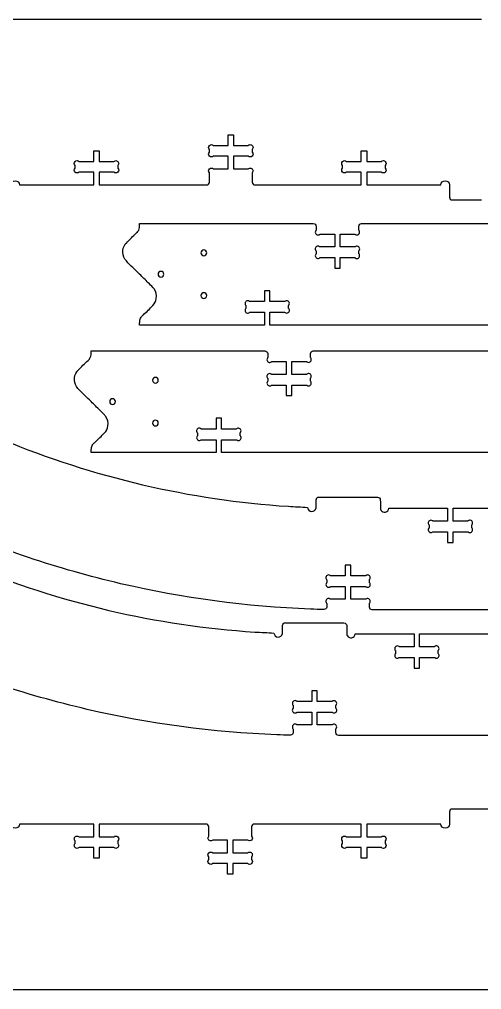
# Model space of a CAD drawing. Extents: x 1.2 to 94.8, y 1.3 to 46.7.
# Drawn here: x 26.4 to 48, y 1.32 to 46.68 of the extents above; entities that cross this region are included whole.
import ezdxf

# ---------------------------------------------------------------- set-up
doc = ezdxf.new("R2010")
doc.units = 0
doc.layers.add('THRUCUT_HOLES', color=150, linetype='CONTINUOUS')
doc.layers.add('THRUCUT_LARGE_PARTS', color=18, linetype='CONTINUOUS')

msp = doc.modelspace()

# ---------------------------------------------------------------- linework, layer by layer
at = {"layer": 'THRUCUT_HOLES'}
for points in [[(35.152, 35.767, 0.414214), (35.017, 35.902, 0.414214), (34.882, 35.767, 0.414214), (35.017, 35.632, 0.414214)], [(33.152, 34.767, 0.414214), (33.017, 34.902, 0.414214), (32.882, 34.767, 0.414214), (33.017, 34.632, 0.414214)], [(35.152, 33.767, 0.414214), (35.017, 33.902, 0.414214), (34.882, 33.767, 0.414214), (35.017, 33.632, 0.414214)], [(32.891, 29.809, 0.414214), (32.756, 29.944, 0.414214), (32.621, 29.809, 0.414214), (32.756, 29.674, 0.414214)], [(30.891, 28.809, 0.414214), (30.756, 28.944, 0.414214), (30.621, 28.809, 0.414214), (30.756, 28.674, 0.414214)], [(32.891, 27.809, 0.414214), (32.756, 27.944, 0.414214), (32.621, 27.809, 0.414214), (32.756, 27.674, 0.414214)]]:
    msp.add_lwpolyline(points, format="xyb", close=True, dxfattribs=at)
at = {"layer": 'THRUCUT_LARGE_PARTS'}
for points in [[(48, 46.682), (22.778, 46.682, 0.414216)], [(26.001, 38.94, -1), (26.401, 38.94), (29.871, 38.94), (29.871, 39.54), (29.185, 39.54, -1), (29.001, 39.724), (29.001, 39.856, -1), (29.185, 40.04), (29.871, 40.04), (29.871, 40.54), (30.131, 40.54), (30.131, 40.04), (30.818, 40.04, -1), (31.001, 39.856), (31.001, 39.724, -1), (30.818, 39.54), (30.131, 39.54), (30.131, 38.94), (35.15, 38.94, 0.414211), (35.28, 39.07), (35.28, 39.506, -1), (35.464, 39.69), (36.15, 39.69), (36.15, 40.29), (35.464, 40.29, -1), (35.28, 40.474), (35.28, 40.606, -1), (35.464, 40.79), (36.15, 40.79), (36.15, 41.29), (36.41, 41.29), (36.41, 40.79), (37.096, 40.79, -1), (37.28, 40.606), (37.28, 40.474, -1), (37.096, 40.29), (36.41, 40.29), (36.41, 39.69), (37.096, 39.69, -1), (37.28, 39.506), (37.28, 39.07, 0.414214), (37.41, 38.94), (42.371, 38.94), (42.371, 39.54), (41.685, 39.54, -1), (41.501, 39.724), (41.501, 39.856, -1), (41.685, 40.04), (42.371, 40.04), (42.371, 40.54), (42.631, 40.54), (42.631, 40.04), (43.318, 40.04, -1), (43.501, 39.856), (43.501, 39.724, -1), (43.318, 39.54), (42.631, 39.54), (42.631, 38.94), (46.101, 38.94, -1), (46.501, 38.94), (46.501, 38.37, 0.414213), (46.631, 38.24), (48, 38.24)], [(51.351, 32.392), (38.111, 32.392), (38.111, 32.988), (38.797, 32.988, -0.08601), (38.815, 32.978, 0.186349), (38.892, 32.95, 0.284949), (39.007, 33.026, 0.285005), (38.99, 33.162, 0.066648), (38.985, 33.167, -0.145329), (38.981, 33.172), (38.981, 33.304, -0.079593), (38.992, 33.325, 0.210465), (39.017, 33.415, 0.269976), (38.936, 33.517, 0.269963), (38.806, 33.497, 0.065724), (38.802, 33.492, -0.145463), (38.797, 33.488), (38.111, 33.488), (38.111, 33.988), (37.851, 33.988), (37.851, 33.488), (37.165, 33.488, -0.086011), (37.147, 33.499, 0.186349), (37.069, 33.526, 0.284949), (36.955, 33.451, 0.285005), (36.972, 33.315, 0.066648), (36.976, 33.31, -0.14533), (36.981, 33.304), (36.981, 33.172, -0.086009), (36.97, 33.154, 0.186349), (36.943, 33.077, 0.284949), (37.018, 32.962, 0.285005), (37.154, 32.979, 0.066647), (37.159, 32.984, -0.145328), (37.165, 32.988), (37.851, 32.988), (37.851, 32.392), (32.017, 32.392, -0.018814), (32.023, 32.571, -0.13858), (32.092, 32.758, -0.052059), (32.195, 32.873, 0.021153), (32.635, 33.307, 0.143407), (32.797, 33.63, 0.207262), (32.692, 34.082, 0.01864), (32.674, 34.104, 0.009096), (32.636, 34.147, 0.01228), (32.422, 34.367, -0.003184), (32.017, 34.767, 0.004125), (31.705, 35.074, -0.012375), (31.398, 35.386, -0.173332), (31.229, 35.777, -0.18143), (31.347, 36.167, -0.016873), (31.363, 36.187, -0.008255), (31.398, 36.226, -0.018922), (31.873, 36.696, 0.090254), (31.974, 36.829, 0.096064), (32.008, 36.95, 0.021366), (32.017, 37.142), (40.134, 37.142, -0.18948), (40.225, 37.102, -0.189479), (40.264, 37.012), (40.264, 36.825, -0.08601), (40.254, 36.808, 0.186349), (40.226, 36.73, 0.284949), (40.302, 36.616, 0.285005), (40.438, 36.632, 0.066648), (40.442, 36.637, -0.145329), (40.448, 36.642), (41.134, 36.642), (41.134, 36.042), (40.448, 36.042, -0.086009), (40.43, 36.052, 0.186349), (40.353, 36.08, 0.284949), (40.238, 36.004, 0.285005), (40.255, 35.868, 0.066647), (40.26, 35.863, -0.145328), (40.264, 35.858), (40.264, 35.725, -0.086011), (40.254, 35.708, 0.186349), (40.226, 35.63, 0.284949), (40.302, 35.516, 0.285005), (40.438, 35.532, 0.066648), (40.442, 35.537, -0.14533), (40.448, 35.542), (41.134, 35.542), (41.134, 35.054), (41.394, 35.054), (41.394, 35.542), (42.08, 35.542, -0.086011), (42.098, 35.531, 0.186349), (42.175, 35.503, 0.284949), (42.29, 35.579, 0.285005), (42.273, 35.715, 0.066648), (42.268, 35.72, -0.14533), (42.264, 35.725), (42.264, 35.858, -0.086009), (42.275, 35.875, 0.186349), (42.302, 35.953, 0.284949), (42.227, 36.067, 0.285005), (42.09, 36.051, 0.066647), (42.086, 36.046, -0.145328), (42.08, 36.042), (41.394, 36.042), (41.394, 36.642), (42.08, 36.642, -0.08601), (42.098, 36.631, 0.186349), (42.175, 36.603, 0.284949), (42.29, 36.679, 0.285005), (42.273, 36.815, -0.174446), (42.26, 36.853, -0.005753), (42.264, 37.012, -0.189479), (42.304, 37.102, -0.18948), (42.394, 37.142), (55.134, 37.142, -0.18948)], [(49.09, 26.434), (35.85, 26.434), (35.85, 27.03), (36.536, 27.03, -0.08601), (36.554, 27.02, 0.186349), (36.631, 26.992, 0.284949), (36.746, 27.068, 0.285005), (36.729, 27.204, 0.066648), (36.724, 27.209, -0.145329), (36.72, 27.214), (36.72, 27.346, -0.079593), (36.732, 27.367, 0.210465), (36.757, 27.457, 0.269976), (36.675, 27.559, 0.269963), (36.546, 27.539, 0.065724), (36.541, 27.534, -0.145463), (36.536, 27.53), (35.85, 27.53), (35.85, 28.03), (35.59, 28.03), (35.59, 27.53), (34.904, 27.53, -0.086011), (34.886, 27.541, 0.186349), (34.809, 27.568, 0.284949), (34.694, 27.493, 0.285005), (34.711, 27.357, 0.066648), (34.716, 27.352, -0.14533), (34.72, 27.346), (34.72, 27.214, -0.086009), (34.709, 27.196, 0.186349), (34.682, 27.119, 0.284949), (34.757, 27.004, 0.285005), (34.893, 27.021, 0.066647), (34.898, 27.026, -0.145328), (34.904, 27.03), (35.59, 27.03), (35.59, 26.434), (29.756, 26.434, -0.018814), (29.763, 26.613, -0.13858), (29.831, 26.8, -0.052059), (29.934, 26.915, 0.021153), (30.374, 27.349, 0.143407), (30.536, 27.672, 0.207262), (30.431, 28.124, 0.01864), (30.413, 28.146, 0.009096), (30.375, 28.189, 0.01228), (30.161, 28.408, -0.003184), (29.756, 28.809, 0.004125), (29.444, 29.116, -0.012375), (29.137, 29.428, -0.173332), (28.968, 29.819, -0.18143), (29.086, 30.209, -0.016873), (29.102, 30.229, -0.008255), (29.137, 30.268, -0.018922), (29.612, 30.738, 0.090254), (29.713, 30.871, 0.096064), (29.748, 30.992, 0.021366), (29.756, 31.183), (37.873, 31.183, -0.18948), (37.964, 31.144, -0.189479), (38.003, 31.053), (38.003, 30.867, -0.08601), (37.993, 30.85, 0.186349), (37.965, 30.772, 0.284949), (38.041, 30.658, 0.285005), (38.177, 30.674, 0.066648), (38.182, 30.679, -0.145329), (38.187, 30.683), (38.873, 30.683), (38.873, 30.083), (38.187, 30.083, -0.086009), (38.169, 30.094, 0.186349), (38.092, 30.121, 0.284949), (37.977, 30.046, 0.285005), (37.994, 29.91, 0.066647), (37.999, 29.905, -0.145328), (38.003, 29.9), (38.003, 29.767, -0.086011), (37.993, 29.75, 0.186349), (37.965, 29.672, 0.284949), (38.041, 29.558, 0.285005), (38.177, 29.574, 0.066648), (38.182, 29.579, -0.14533), (38.187, 29.583), (38.873, 29.583), (38.873, 29.096), (39.133, 29.096), (39.133, 29.583), (39.819, 29.583, -0.086011), (39.837, 29.573, 0.186349), (39.914, 29.545, 0.284949), (40.029, 29.621, 0.285005), (40.012, 29.757, 0.066648), (40.007, 29.762, -0.14533), (40.003, 29.767), (40.003, 29.9, -0.086009), (40.014, 29.917, 0.186349), (40.041, 29.995, 0.284949), (39.966, 30.109, 0.285005), (39.83, 30.093, 0.066647), (39.825, 30.088, -0.145328), (39.819, 30.083), (39.133, 30.083), (39.133, 30.683), (39.819, 30.683, -0.08601), (39.837, 30.673, 0.186349), (39.914, 30.645, 0.284949), (40.029, 30.721, 0.285005), (40.012, 30.857, -0.174446), (39.999, 30.895, -0.005753), (40.003, 31.053, -0.189479), (40.043, 31.144, -0.18948), (40.133, 31.183), (52.873, 31.183, -0.18948)], [(25.597, 27.043, 0.082577), (38.97, 23.915, 0.004024), (39.418, 23.889, -0.001341), (39.866, 23.866, 0.381764), (40.057, 23.675, 0.388198), (40.264, 23.843, 0.052767), (40.27, 23.974, -0.025029), (40.267, 24.218, -0.393054), (40.397, 24.348), (43.137, 24.344, -0.393072), (43.267, 24.214, -0.013664), (43.27, 23.823, 0.145109), (43.296, 23.729, 0.327232), (43.51, 23.643, 0.314261), (43.665, 23.823), (46.414, 23.823), (46.414, 23.227), (45.728, 23.227, -0.08601), (45.711, 23.237, 0.186349), (45.633, 23.265, 0.284949), (45.518, 23.189, 0.285005), (45.535, 23.053, 0.066648), (45.54, 23.049, -0.145329), (45.544, 23.043), (45.544, 22.911, -0.079593), (45.533, 22.89, 0.210465), (45.508, 22.8, 0.269976), (45.589, 22.698, 0.269963), (45.719, 22.718, 0.065724), (45.723, 22.723, -0.145463), (45.728, 22.727), (46.414, 22.727), (46.414, 22.227), (46.674, 22.227), (46.674, 22.727), (47.361, 22.727, -0.086011), (47.378, 22.716, 0.186349), (47.456, 22.689, 0.284949), (47.57, 22.764, 0.285005), (47.554, 22.901, 0.066648), (47.549, 22.905, -0.14533), (47.544, 22.911), (47.544, 23.043, -0.086009), (47.555, 23.061, 0.186349), (47.582, 23.138, 0.284949), (47.507, 23.253, 0.285005), (47.371, 23.236, 0.066647), (47.366, 23.231, -0.145328), (47.361, 23.227), (46.674, 23.227), (46.674, 23.823), (59.914, 23.823)], [(55.631, 19.074), (42.891, 19.074, -0.18948), (42.8, 19.113, -0.18948), (42.761, 19.204), (42.761, 19.383, -0.08601), (42.772, 19.401, 0.186349), (42.799, 19.478, 0.284949), (42.723, 19.593, 0.285005), (42.587, 19.576, 0.066648), (42.583, 19.571, -0.145329), (42.577, 19.567), (41.891, 19.567), (41.891, 20.167), (42.577, 20.167, -0.08601), (42.595, 20.156, 0.186349), (42.672, 20.129, 0.284949), (42.787, 20.204, 0.285005), (42.77, 20.341, 0.066648), (42.765, 20.345, -0.145329), (42.761, 20.351), (42.761, 20.483, -0.08601), (42.772, 20.501, 0.186349), (42.799, 20.578, 0.284949), (42.723, 20.693, 0.285005), (42.587, 20.676, 0.066648), (42.583, 20.671, -0.145329), (42.577, 20.667), (41.891, 20.667), (41.891, 21.167), (41.631, 21.167), (41.631, 20.667), (40.945, 20.667, -0.086011), (40.927, 20.677, 0.186349), (40.85, 20.705, 0.284949), (40.735, 20.629, 0.285005), (40.752, 20.493, 0.066648), (40.757, 20.488, -0.14533), (40.761, 20.483), (40.761, 20.351, -0.086009), (40.75, 20.333, 0.186349), (40.723, 20.256, 0.284949), (40.798, 20.141, 0.285005), (40.935, 20.158, 0.066647), (40.939, 20.163, -0.145328), (40.945, 20.167), (41.631, 20.167), (41.631, 19.567), (40.945, 19.567, -0.08601), (40.927, 19.577, 0.186349), (40.85, 19.605, 0.284949), (40.735, 19.529, 0.285005), (40.752, 19.393, -0.159522), (40.765, 19.359, -0.036251), (40.76, 19.204, -0.387787), (40.635, 19.092, -0.007109), (40.001, 19.106, -0.047973), (31.128, 20.298, -0.047966), (22.643, 23.158, -0.012177)], [(24.029, 21.166, 0.082577), (37.402, 18.038, 0.004024), (37.85, 18.013, -0.001341), (38.298, 17.989, 0.381764), (38.489, 17.798, 0.388198), (38.696, 17.966, 0.052767), (38.701, 18.097, -0.025029), (38.698, 18.341, -0.393054), (38.829, 18.471), (41.569, 18.467, -0.393072), (41.698, 18.337, -0.013664), (41.701, 17.947, 0.145109), (41.728, 17.852, 0.327232), (41.941, 17.766, 0.314261), (42.097, 17.946), (44.846, 17.946), (44.846, 17.35), (44.16, 17.35, -0.08601), (44.142, 17.361, 0.186349), (44.065, 17.388, 0.284949), (43.95, 17.313, 0.285005), (43.967, 17.176, 0.066648), (43.972, 17.172, -0.145329), (43.976, 17.166), (43.976, 17.034, -0.079593), (43.964, 17.014, 0.210465), (43.939, 16.924, 0.269976), (44.021, 16.821, 0.269963), (44.15, 16.841, 0.065724), (44.155, 16.846, -0.145463), (44.16, 16.85), (44.846, 16.85), (44.846, 16.35), (45.106, 16.35), (45.106, 16.85), (45.792, 16.85, -0.086011), (45.81, 16.84, 0.186349), (45.887, 16.812, 0.284949), (46.002, 16.888, 0.285005), (45.985, 17.024, 0.066648), (45.98, 17.029, -0.14533), (45.976, 17.034), (45.976, 17.166, -0.086009), (45.987, 17.184, 0.186349), (46.014, 17.261, 0.284949), (45.939, 17.376, 0.285005), (45.803, 17.359, 0.066647), (45.798, 17.354, -0.145328), (45.792, 17.35), (45.106, 17.35), (45.106, 17.946), (58.346, 17.946)], [(54.063, 13.197), (41.323, 13.197, -0.18948), (41.232, 13.236, -0.18948), (41.193, 13.327), (41.193, 13.506, -0.08601), (41.203, 13.524, 0.186349), (41.231, 13.601, 0.284949), (41.155, 13.716, 0.285005), (41.019, 13.699, 0.066648), (41.014, 13.694, -0.145329), (41.009, 13.69), (40.323, 13.69), (40.323, 14.29), (41.009, 14.29, -0.08601), (41.027, 14.28, 0.186349), (41.104, 14.252, 0.284949), (41.219, 14.328, 0.285005), (41.202, 14.464, 0.066648), (41.197, 14.469, -0.145329), (41.193, 14.474), (41.193, 14.606, -0.08601), (41.203, 14.624, 0.186349), (41.231, 14.701, 0.284949), (41.155, 14.816, 0.285005), (41.019, 14.799, 0.066648), (41.014, 14.794, -0.145329), (41.009, 14.79), (40.323, 14.79), (40.323, 15.29), (40.063, 15.29), (40.063, 14.79), (39.377, 14.79, -0.086011), (39.359, 14.801, 0.186349), (39.282, 14.828, 0.284949), (39.167, 14.753, 0.285005), (39.184, 14.616, 0.066648), (39.189, 14.612, -0.14533), (39.193, 14.606), (39.193, 14.474, -0.086009), (39.182, 14.456, 0.186349), (39.155, 14.379, 0.284949), (39.23, 14.264, 0.285005), (39.367, 14.281, 0.066647), (39.371, 14.286, -0.145328), (39.377, 14.29), (40.063, 14.29), (40.063, 13.69), (39.377, 13.69, -0.08601), (39.359, 13.701, 0.186349), (39.282, 13.728, 0.284949), (39.167, 13.653, 0.285005), (39.184, 13.516, -0.159522), (39.196, 13.483, -0.036251), (39.192, 13.327, -0.387787), (39.067, 13.215, -0.007109), (38.433, 13.23, -0.047973), (29.56, 14.421, -0.047966), (21.075, 17.281, -0.012177)], [(49.369, 9.76), (48, 9.76), (46.631, 9.76, 0.414213), (46.501, 9.63), (46.501, 9.06, -1), (46.101, 9.06), (42.631, 9.06), (42.631, 8.46), (43.318, 8.46, -1), (43.501, 8.276), (43.501, 8.144, -1), (43.318, 7.96), (42.631, 7.96), (42.631, 7.46), (42.371, 7.46), (42.371, 7.96), (41.685, 7.96, -1), (41.501, 8.144), (41.501, 8.276, -1), (41.685, 8.46), (42.371, 8.46), (42.371, 9.06), (37.381, 9.06, 0.414211), (37.251, 8.93), (37.251, 8.494, -1), (37.068, 8.31), (36.381, 8.31), (36.381, 7.71), (37.068, 7.71, -1), (37.251, 7.526), (37.251, 7.394, -1), (37.068, 7.21), (36.381, 7.21), (36.381, 6.71), (36.121, 6.71), (36.121, 7.21), (35.435, 7.21, -1), (35.251, 7.394), (35.251, 7.526, -1), (35.435, 7.71), (36.121, 7.71), (36.121, 8.31), (35.435, 8.31, -1), (35.251, 8.494), (35.251, 8.93, 0.414214), (35.121, 9.06), (30.131, 9.06), (30.131, 8.46), (30.818, 8.46, -1), (31.001, 8.276), (31.001, 8.144, -1), (30.818, 7.96), (30.131, 7.96), (30.131, 7.46), (29.871, 7.46), (29.871, 7.96), (29.185, 7.96, -1), (29.001, 8.144), (29.001, 8.276, -1), (29.185, 8.46), (29.871, 8.46), (29.871, 9.06), (26.401, 9.06, -1), (26.001, 9.06)], [(22.778, 1.318), (48, 1.318), (73.222, 1.318, 0.414216)]]:
    msp.add_lwpolyline(points, format="xyb", dxfattribs=at)

doc.saveas('drawing.dxf')
